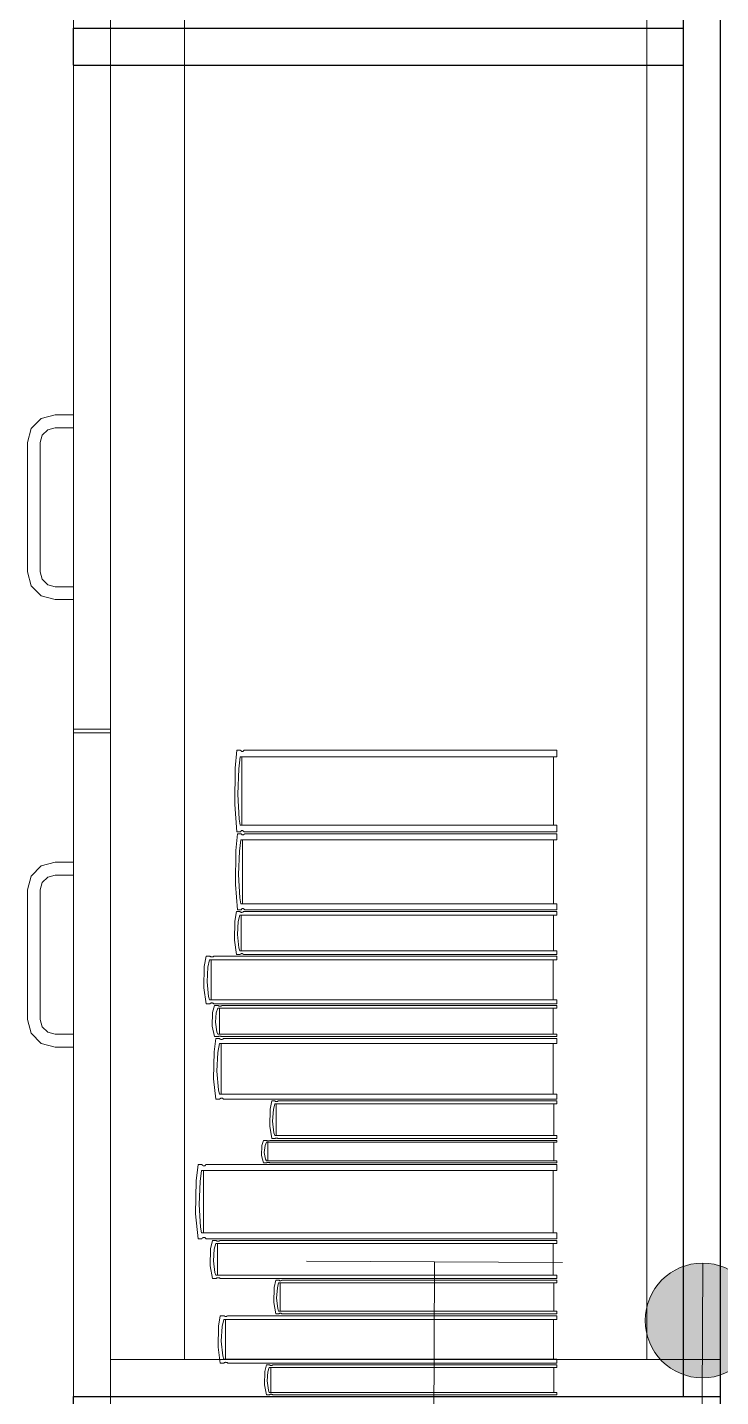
# Model space of a CAD drawing. Header units: inches. Extents: x -19 to 5698, y -728 to 92.
# Drawn here: x 104.835 to 105.21, y 20.981 to 21.721 of the extents above; entities that cross this region are included whole.
import ezdxf

# ---------------------------------------------------------------- set-up
doc = ezdxf.new("R2010")
doc.units = ezdxf.units.IN
doc.header["$MEASUREMENT"] = 0
doc.set_wipeout_variables(frame=1)
for name, pattern in [('HIDDEN', [0.375, 0.25, -0.125]), ('RAYITAS', [0.375, 0.25, -0.125]), ('Wipeout_Contour', [1, 0, -1])]:
    doc.linetypes.add(name, pattern=pattern)
for name, color, linetype, lineweight in [('00 conduct tomacorr', 120, 'HIDDEN', 30), ('T-TECHO-E', 150, 'Continuous', 20), ('TOMACORRIENTE', 22, 'RAYITAS', 9)]:
    doc.layers.add(name, color=color, linetype=linetype, lineweight=lineweight)
doc.layers.add('Interior - Mobiliario', color=7, linetype='Continuous')

# ---------------------------------------------------------------- blocks, each defined once
blk = doc.blocks.new('a')
at = {"layer": 'TOMACORRIENTE', "ltscale": 0.05}
h = blk.add_hatch(color=4, dxfattribs=at)
edge = h.paths.add_edge_path()
edge.add_arc((0, 0.0752), 0.02106, 0, 360)
at = {"layer": 'TOMACORRIENTE', "color": 4}
for p, q in [((-0.14553, 0.09625), (-0.0515, 0.09625)), ((-0.09851, 0.09625), (-0.09851, -0.09657)), ((0, 0.09625), (0, -0.09625)), ((0.06232, -0.09625), (0.06232, 0.09625))]:
    blk.add_line(p, q, dxfattribs=at)
blk.add_circle((0, 0.0752), 0.02106, dxfattribs=at)
blk = doc.blocks.new('CABLE 3FACE')
at = {"layer": 'T-TECHO-E', "rotation": 59.94170052614085}
blk.add_blockref('a', (0, 0), dxfattribs=at)

msp = doc.modelspace()

# ---------------------------------------------------------------- linework, layer by layer
at = {"layer": 'Interior - Mobiliario', "color": 175, "linetype": 'Continuous', "lineweight": 13}
for p, q in [((104.88026, 22.44074), (104.88026, 20.98074)), ((105.19026, 20.98074), (105.19026, 22.44074)), ((104.84276, 21.50973), (104.85026, 21.51174)), ((104.85026, 21.51174), (104.86026, 21.51174)), ((104.86026, 21.51174), (104.86026, 21.50474)), ((104.83526, 21.49674), (104.83727, 21.50424)), ((104.83727, 21.50424), (104.84276, 21.50973)), ((104.85026, 21.50474), (104.84626, 21.50366)), ((104.86026, 21.50474), (104.85026, 21.50474)), ((104.83526, 21.42674), (104.83526, 21.49674)), ((104.84333, 21.50074), (104.84226, 21.49674)), ((104.84226, 21.49674), (104.84226, 21.42674)), ((104.84626, 21.50366), (104.84333, 21.50074)), ((104.83727, 21.41924), (104.83526, 21.42674)), ((104.84226, 21.42674), (104.84333, 21.42274)), ((104.84333, 21.42274), (104.84626, 21.41981)), ((104.84276, 21.41375), (104.83727, 21.41924)), ((104.84626, 21.41981), (104.85026, 21.41874)), ((104.85026, 21.41874), (104.86026, 21.41874)), ((104.86026, 21.41874), (104.86026, 21.41174)), ((104.85026, 21.41174), (104.84276, 21.41375)), ((104.86026, 21.41174), (104.85026, 21.41174)), ((104.86026, 21.34174), (104.88026, 21.34174)), ((104.86026, 20.98074), (104.86026, 21.33974)), ((104.86026, 21.33974), (104.88026, 21.33974)), ((104.88026, 20.98074), (104.88026, 21.33974)), ((104.94864, 21.33036), (104.94769, 21.32067)), ((104.95052, 21.33036), (104.94864, 21.33036)), ((104.94957, 21.32021), (104.95037, 21.32682)), ((104.95037, 21.32682), (105.1216, 21.32682)), ((104.95061, 21.33019), (104.95052, 21.33036)), ((104.95083, 21.32992), (104.95061, 21.33019)), ((104.95107, 21.32973), (104.95083, 21.32992)), ((104.95132, 21.32963), (104.95107, 21.32973)), ((104.95123, 21.32682), (104.95123, 21.28971)), ((104.95158, 21.32962), (104.95132, 21.32963)), ((104.95183, 21.3297), (104.95158, 21.32962)), ((104.95207, 21.32987), (104.95183, 21.3297)), ((104.95229, 21.33012), (104.95207, 21.32987)), ((104.95243, 21.33036), (104.95229, 21.33012)), ((105.1216, 21.33036), (104.95243, 21.33036)), ((105.11987, 21.28971), (105.11987, 21.32682)), ((105.1216, 21.32682), (105.1216, 21.33036)), ((104.94769, 21.32067), (104.94748, 21.30091)), ((104.94913, 21.30661), (104.94957, 21.32021)), ((104.94985, 21.29306), (104.94913, 21.30661)), ((104.94748, 21.30091), (104.94864, 21.28618)), ((104.95037, 21.28971), (104.94985, 21.29306)), ((105.1216, 21.28971), (104.95037, 21.28971)), ((105.1216, 21.28618), (105.1216, 21.28971)), ((104.94898, 21.28518), (104.94804, 21.27615)), ((104.94864, 21.28618), (104.95052, 21.28618)), ((104.95086, 21.28518), (104.94898, 21.28518)), ((104.95052, 21.28618), (104.95066, 21.28641)), ((104.95066, 21.28641), (104.95088, 21.28666)), ((104.95096, 21.28502), (104.95086, 21.28518)), ((104.95088, 21.28666), (104.95113, 21.28683)), ((104.95118, 21.28477), (104.95096, 21.28502)), ((104.95113, 21.28683), (104.95138, 21.28691)), ((104.95141, 21.28459), (104.95118, 21.28477)), ((104.95138, 21.28691), (104.95163, 21.2869)), ((104.95166, 21.2845), (104.95141, 21.28459)), ((104.95163, 21.2869), (104.95188, 21.2868)), ((104.95192, 21.28449), (104.95166, 21.2845)), ((104.95188, 21.2868), (104.95212, 21.28662)), ((104.95217, 21.28456), (104.95192, 21.28449)), ((104.95212, 21.28662), (104.95234, 21.28635)), ((104.95241, 21.28472), (104.95217, 21.28456)), ((104.95234, 21.28635), (104.95243, 21.28618)), ((104.95263, 21.28495), (104.95241, 21.28472)), ((104.95243, 21.28618), (105.1216, 21.28618)), ((104.95277, 21.28518), (104.95263, 21.28495)), ((105.1216, 21.28518), (104.95277, 21.28518)), ((105.1216, 21.28188), (105.1216, 21.28518)), ((104.94804, 21.27615), (104.94783, 21.25774)), ((104.94948, 21.26305), (104.94992, 21.27572)), ((104.94992, 21.27572), (104.95071, 21.28188)), ((104.95071, 21.28188), (105.1216, 21.28188)), ((104.95157, 21.28188), (104.95157, 21.24731)), ((105.11988, 21.24731), (105.11988, 21.28188)), ((104.84276, 21.26773), (104.83727, 21.26224)), ((104.85026, 21.26974), (104.84276, 21.26773)), ((104.86026, 21.26974), (104.85026, 21.26974)), ((104.86026, 21.26274), (104.86026, 21.26974)), ((104.83727, 21.26224), (104.83526, 21.25474)), ((104.84333, 21.25874), (104.84626, 21.26166)), ((104.84626, 21.26166), (104.85026, 21.26274)), ((104.85026, 21.26274), (104.86026, 21.26274)), ((104.9502, 21.25043), (104.94948, 21.26305)), ((104.83526, 21.25474), (104.83526, 21.18474)), ((104.84226, 21.25474), (104.84333, 21.25874)), ((104.84226, 21.18474), (104.84226, 21.25474)), ((104.94783, 21.25774), (104.94898, 21.24402)), ((104.95071, 21.24731), (104.9502, 21.25043)), ((105.1216, 21.24731), (104.95071, 21.24731)), ((105.1216, 21.24402), (105.1216, 21.24731)), ((104.94745, 21.23795), (104.94723, 21.22763)), ((104.9484, 21.24302), (104.94745, 21.23795)), ((104.95028, 21.24302), (104.9484, 21.24302)), ((104.94889, 21.2306), (104.94933, 21.23771)), ((104.94898, 21.24402), (104.95086, 21.24402)), ((104.94933, 21.23771), (104.95013, 21.24117)), ((104.95013, 21.24117), (105.1216, 21.24117)), ((104.95038, 21.24293), (104.95028, 21.24302)), ((104.95059, 21.24279), (104.95038, 21.24293)), ((104.95083, 21.24269), (104.95059, 21.24279)), ((104.95108, 21.24264), (104.95083, 21.24269)), ((104.95086, 21.24402), (104.951, 21.24424)), ((104.95099, 21.24117), (104.95099, 21.22177)), ((104.951, 21.24424), (104.95123, 21.24447)), ((104.95134, 21.24263), (104.95108, 21.24264)), ((104.95123, 21.24447), (104.95147, 21.24463)), ((104.95159, 21.24267), (104.95134, 21.24263)), ((104.95147, 21.24463), (104.95172, 21.24471)), ((104.95183, 21.24276), (104.95159, 21.24267)), ((104.95172, 21.24471), (104.95197, 21.2447)), ((104.95206, 21.24289), (104.95183, 21.24276)), ((104.95197, 21.2447), (104.95222, 21.2446)), ((104.9522, 21.24302), (104.95206, 21.24289)), ((105.1216, 21.24302), (104.9522, 21.24302)), ((104.95222, 21.2446), (104.95246, 21.24443)), ((104.95246, 21.24443), (104.95268, 21.24418)), ((104.95268, 21.24418), (104.95277, 21.24402)), ((104.95277, 21.24402), (105.1216, 21.24402)), ((105.11987, 21.22177), (105.11987, 21.24117)), ((105.1216, 21.24117), (105.1216, 21.24302)), ((104.94962, 21.22352), (104.94889, 21.2306)), ((104.94723, 21.22763), (104.9484, 21.21992)), ((104.95013, 21.22177), (104.94962, 21.22352)), ((104.9319, 21.21892), (104.93087, 21.21328)), ((104.93397, 21.21892), (104.9319, 21.21892)), ((104.93293, 21.21301), (104.9338, 21.21687)), ((104.9338, 21.21687), (105.1216, 21.21687)), ((104.93407, 21.21882), (104.93397, 21.21892)), ((104.93431, 21.21867), (104.93407, 21.21882)), ((104.93457, 21.21856), (104.93431, 21.21867)), ((104.93485, 21.2185), (104.93457, 21.21856)), ((104.93475, 21.21687), (104.93475, 21.19524)), ((104.93513, 21.21849), (104.93485, 21.2185)), ((104.9354, 21.21854), (104.93513, 21.21849)), ((104.93567, 21.21864), (104.9354, 21.21854)), ((104.93591, 21.21879), (104.93567, 21.21864)), ((104.93607, 21.21892), (104.93591, 21.21879)), ((105.1216, 21.21892), (104.93607, 21.21892)), ((104.9484, 21.21992), (104.95028, 21.21992)), ((105.1216, 21.22177), (104.95013, 21.22177)), ((104.95028, 21.21992), (104.95042, 21.22005)), ((104.95042, 21.22005), (104.95065, 21.22018)), ((104.95065, 21.22018), (104.95089, 21.22027)), ((104.95089, 21.22027), (104.95114, 21.22031)), ((104.95114, 21.22031), (104.9514, 21.22031)), ((104.9514, 21.22031), (104.95165, 21.22025)), ((104.95165, 21.22025), (104.95188, 21.22015)), ((104.95188, 21.22015), (104.9521, 21.22001)), ((104.9521, 21.22001), (104.9522, 21.21992)), ((104.9522, 21.21992), (105.1216, 21.21992)), ((105.11971, 21.19524), (105.11971, 21.21687)), ((105.1216, 21.21992), (105.1216, 21.22177)), ((105.1216, 21.21687), (105.1216, 21.21892)), ((104.93087, 21.21328), (104.93063, 21.20177)), ((104.93245, 21.20509), (104.93293, 21.21301)), ((104.93063, 21.20177), (104.9319, 21.19318)), ((104.93324, 21.19719), (104.93245, 21.20509)), ((104.9319, 21.19318), (104.93397, 21.19318)), ((104.9338, 21.19524), (104.93324, 21.19719)), ((105.1216, 21.19524), (104.9338, 21.19524)), ((104.93397, 21.19318), (104.93412, 21.19332)), ((104.93412, 21.19332), (104.93437, 21.19347)), ((104.93437, 21.19347), (104.93463, 21.19357)), ((104.93463, 21.19357), (104.93491, 21.19361)), ((104.93491, 21.19361), (104.93519, 21.19361)), ((104.93519, 21.19361), (104.93546, 21.19355)), ((104.93546, 21.19355), (104.93572, 21.19344)), ((104.93572, 21.19344), (104.93596, 21.19328)), ((104.93596, 21.19328), (104.93607, 21.19318)), ((104.93607, 21.19318), (105.1216, 21.19318)), ((105.1216, 21.19318), (105.1216, 21.19524)), ((104.93543, 21.18851), (104.9352, 21.18101)), ((104.93645, 21.19218), (104.93543, 21.18851)), ((104.93846, 21.19218), (104.93645, 21.19218)), ((104.93698, 21.18317), (104.93745, 21.18833)), ((104.93745, 21.18833), (104.9383, 21.19084)), ((104.9383, 21.19084), (105.1216, 21.19084)), ((104.93856, 21.19212), (104.93846, 21.19218)), ((104.9388, 21.19202), (104.93856, 21.19212)), ((104.93905, 21.19194), (104.9388, 21.19202)), ((104.93932, 21.19191), (104.93905, 21.19194)), ((104.93922, 21.19084), (104.93922, 21.17676)), ((104.93959, 21.1919), (104.93932, 21.19191)), ((104.93986, 21.19193), (104.93959, 21.1919)), ((104.94012, 21.192), (104.93986, 21.19193)), ((104.94036, 21.19209), (104.94012, 21.192)), ((104.94051, 21.19218), (104.94036, 21.19209)), ((105.1216, 21.19218), (104.94051, 21.19218)), ((105.11975, 21.17676), (105.11975, 21.19084)), ((105.1216, 21.19084), (105.1216, 21.19218)), ((104.83526, 21.18474), (104.83727, 21.17724)), ((104.84333, 21.18074), (104.84226, 21.18474)), ((104.84626, 21.17781), (104.84333, 21.18074)), ((104.9352, 21.18101), (104.93645, 21.17542)), ((104.93775, 21.17803), (104.93698, 21.18317)), ((104.83727, 21.17724), (104.84276, 21.17175)), ((104.84276, 21.17175), (104.85026, 21.16974)), ((104.85026, 21.17674), (104.84626, 21.17781)), ((104.86026, 21.17674), (104.85026, 21.17674)), ((104.86026, 21.16974), (104.86026, 21.17674)), ((104.93726, 21.17442), (104.93625, 21.16722)), ((104.93645, 21.17542), (104.93846, 21.17542)), ((104.93927, 21.17442), (104.93726, 21.17442)), ((104.9383, 21.17676), (104.93775, 21.17803)), ((104.93826, 21.16688), (104.93911, 21.17179)), ((105.1216, 21.17676), (104.9383, 21.17676)), ((104.93846, 21.17542), (104.93861, 21.17551)), ((104.93861, 21.17551), (104.93885, 21.1756)), ((104.93885, 21.1756), (104.93911, 21.17567)), ((104.93911, 21.17567), (104.93938, 21.1757)), ((104.93911, 21.17179), (105.1216, 21.17179)), ((104.93937, 21.17429), (104.93927, 21.17442)), ((104.9396, 21.17409), (104.93937, 21.17429)), ((104.93938, 21.1757), (104.93965, 21.17569)), ((104.93985, 21.17395), (104.9396, 21.17409)), ((104.93965, 21.17569), (104.93992, 21.17566)), ((104.94012, 21.17388), (104.93985, 21.17395)), ((104.93992, 21.17566), (104.94017, 21.17558)), ((104.94003, 21.17179), (104.94003, 21.14424)), ((104.94039, 21.17387), (104.94012, 21.17388)), ((104.94017, 21.17558), (104.94041, 21.17548)), ((104.94066, 21.17393), (104.94039, 21.17387)), ((104.94041, 21.17548), (104.94051, 21.17542)), ((104.94051, 21.17542), (105.1216, 21.17542)), ((104.94092, 21.17405), (104.94066, 21.17393)), ((104.94116, 21.17424), (104.94092, 21.17405)), ((104.94131, 21.17442), (104.94116, 21.17424)), ((105.1216, 21.17442), (104.94131, 21.17442)), ((105.11976, 21.14424), (105.11976, 21.17179)), ((105.1216, 21.17542), (105.1216, 21.17676)), ((105.1216, 21.17179), (105.1216, 21.17442)), ((104.85026, 21.16974), (104.86026, 21.16974)), ((104.93625, 21.16722), (104.93602, 21.15256)), ((104.93779, 21.15679), (104.93826, 21.16688)), ((104.93856, 21.14673), (104.93779, 21.15679)), ((104.93602, 21.15256), (104.93726, 21.14162)), ((104.93726, 21.14162), (104.93927, 21.14162)), ((104.93911, 21.14424), (104.93856, 21.14673)), ((105.1216, 21.14424), (104.93911, 21.14424)), ((104.93927, 21.14162), (104.93942, 21.14179)), ((104.93942, 21.14179), (104.93966, 21.14198)), ((104.93966, 21.14198), (104.93991, 21.14211)), ((104.93991, 21.14211), (104.94018, 21.14217)), ((104.94018, 21.14217), (104.94045, 21.14216)), ((104.94045, 21.14216), (104.94072, 21.14208)), ((104.94072, 21.14208), (104.94097, 21.14195)), ((104.94097, 21.14195), (104.94121, 21.14175)), ((104.94121, 21.14175), (104.94131, 21.14162)), ((104.94131, 21.14162), (105.1216, 21.14162)), ((105.1216, 21.14162), (105.1216, 21.14424)), ((104.96665, 21.13615), (104.96645, 21.12704)), ((104.96749, 21.14062), (104.96665, 21.13615)), ((104.96916, 21.14062), (104.96749, 21.14062)), ((104.96793, 21.12966), (104.96832, 21.13594)), ((104.96832, 21.13594), (104.96903, 21.13899)), ((104.96903, 21.13899), (105.1216, 21.13899)), ((104.96925, 21.14054), (104.96916, 21.14062)), ((104.96944, 21.14042), (104.96925, 21.14054)), ((104.96966, 21.14033), (104.96944, 21.14042)), ((104.96988, 21.14028), (104.96966, 21.14033)), ((104.9698, 21.13899), (104.9698, 21.12187)), ((104.97011, 21.14028), (104.96988, 21.14028)), ((104.97033, 21.14032), (104.97011, 21.14028)), ((104.97055, 21.14039), (104.97033, 21.14032)), ((104.97074, 21.14051), (104.97055, 21.14039)), ((104.97087, 21.14062), (104.97074, 21.14051)), ((105.1216, 21.14062), (104.97087, 21.14062)), ((105.12006, 21.12187), (105.12006, 21.13899)), ((105.1216, 21.13899), (105.1216, 21.14062)), ((104.96645, 21.12704), (104.96749, 21.12024)), ((104.96857, 21.12342), (104.96793, 21.12966)), ((104.96298, 21.11924), (104.96211, 21.1166)), ((104.9647, 21.11924), (104.96298, 21.11924)), ((104.96479, 21.11919), (104.9647, 21.11924)), ((104.96499, 21.11912), (104.96479, 21.11919)), ((104.96521, 21.11907), (104.96499, 21.11912)), ((104.96544, 21.11904), (104.96521, 21.11907)), ((104.9659, 21.11906), (104.96567, 21.11904)), ((104.96612, 21.11911), (104.9659, 21.11906)), ((104.96633, 21.11918), (104.96612, 21.11911)), ((104.96646, 21.11924), (104.96633, 21.11918)), ((105.1216, 21.11924), (104.96646, 21.11924)), ((104.96749, 21.12024), (104.96916, 21.12024)), ((104.96903, 21.12187), (104.96857, 21.12342)), ((105.1216, 21.12187), (104.96903, 21.12187)), ((104.96916, 21.12024), (104.96929, 21.12035)), ((104.96929, 21.12035), (104.96949, 21.12047)), ((104.96949, 21.12047), (104.96971, 21.12054)), ((104.96971, 21.12054), (104.96993, 21.12058)), ((104.96993, 21.12058), (104.97016, 21.12058)), ((104.97016, 21.12058), (104.97038, 21.12053)), ((104.97038, 21.12053), (104.97059, 21.12044)), ((104.97059, 21.12044), (104.97079, 21.12032)), ((104.97079, 21.12032), (104.97087, 21.12024)), ((104.97087, 21.12024), (105.1216, 21.12024)), ((105.1216, 21.12024), (105.1216, 21.12187)), ((105.1216, 21.11828), (105.1216, 21.11924)), ((104.96211, 21.1166), (104.96191, 21.11122)), ((104.96343, 21.11277), (104.96383, 21.11647)), ((104.96409, 21.10908), (104.96343, 21.11277)), ((104.96383, 21.11647), (104.96456, 21.11828)), ((104.96456, 21.11828), (105.1216, 21.11828)), ((104.96536, 21.11828), (104.96536, 21.10816)), ((104.96567, 21.11904), (104.96544, 21.11904)), ((105.12002, 21.10816), (105.12002, 21.11828)), ((104.92759, 21.1062), (104.92653, 21.09742)), ((104.9297, 21.1062), (104.92759, 21.1062)), ((104.92981, 21.10605), (104.9297, 21.1062)), ((104.93006, 21.1058), (104.92981, 21.10605)), ((104.93032, 21.10563), (104.93006, 21.1058)), ((104.9306, 21.10554), (104.93032, 21.10563)), ((104.93089, 21.10553), (104.9306, 21.10554)), ((104.93117, 21.10561), (104.93089, 21.10553)), ((104.93144, 21.10576), (104.93117, 21.10561)), ((104.93169, 21.10599), (104.93144, 21.10576)), ((104.93185, 21.1062), (104.93169, 21.10599)), ((105.1216, 21.1062), (104.93185, 21.1062)), ((104.96191, 21.11122), (104.96298, 21.1072)), ((104.96298, 21.1072), (104.9647, 21.1072)), ((104.96456, 21.10816), (104.96409, 21.10908)), ((105.1216, 21.10816), (104.96456, 21.10816)), ((104.9647, 21.1072), (104.96483, 21.10727)), ((104.96483, 21.10727), (104.96504, 21.10734)), ((104.96504, 21.10734), (104.96526, 21.10738)), ((104.96526, 21.10738), (104.96549, 21.1074)), ((104.96549, 21.1074), (104.96572, 21.1074)), ((104.96572, 21.1074), (104.96595, 21.10737)), ((104.96595, 21.10737), (104.96617, 21.10732)), ((104.96617, 21.10732), (104.96637, 21.10725)), ((104.96637, 21.10725), (104.96646, 21.1072)), ((104.96646, 21.1072), (105.1216, 21.1072)), ((105.1216, 21.1072), (105.1216, 21.10816)), ((105.1216, 21.103), (105.1216, 21.1062)), ((104.92653, 21.09742), (104.92629, 21.07951)), ((104.92815, 21.08467), (104.92864, 21.097)), ((104.92864, 21.097), (104.92953, 21.103)), ((104.92953, 21.103), (105.1216, 21.103)), ((104.9305, 21.103), (104.9305, 21.06935)), ((105.11966, 21.06935), (105.11966, 21.103)), ((104.92896, 21.07239), (104.92815, 21.08467)), ((104.92629, 21.07951), (104.92759, 21.06615)), ((104.92953, 21.06935), (104.92896, 21.07239)), ((105.1216, 21.06935), (104.92953, 21.06935)), ((105.1216, 21.06615), (105.1216, 21.06935)), ((104.92759, 21.06615), (104.9297, 21.06615)), ((104.9297, 21.06615), (104.92986, 21.06636)), ((104.92986, 21.06636), (104.93011, 21.06659)), ((104.93011, 21.06659), (104.93038, 21.06674)), ((104.93038, 21.06674), (104.93067, 21.06682)), ((104.93067, 21.06682), (104.93095, 21.06681)), ((104.93095, 21.06681), (104.93123, 21.06672)), ((104.93123, 21.06672), (104.9315, 21.06655)), ((104.9315, 21.06655), (104.93174, 21.0663)), ((104.93174, 21.0663), (104.93185, 21.06615)), ((104.93185, 21.06615), (105.1216, 21.06615)), ((104.93434, 21.06066), (104.93411, 21.05152)), ((104.93536, 21.06515), (104.93434, 21.06066)), ((104.93739, 21.06515), (104.93536, 21.06515)), ((104.9359, 21.05416), (104.93637, 21.06045)), ((104.93637, 21.06045), (104.93723, 21.06351)), ((104.93723, 21.06351), (105.1216, 21.06351)), ((104.93749, 21.06507), (104.93739, 21.06515)), ((104.93773, 21.06494), (104.93749, 21.06507)), ((104.93798, 21.06486), (104.93773, 21.06494)), ((104.93825, 21.06481), (104.93798, 21.06486)), ((104.93816, 21.06351), (104.93816, 21.04633)), ((104.93853, 21.06481), (104.93825, 21.06481)), ((104.9388, 21.06484), (104.93853, 21.06481)), ((104.93906, 21.06492), (104.9388, 21.06484)), ((104.9393, 21.06504), (104.93906, 21.06492)), ((104.93945, 21.06515), (104.9393, 21.06504)), ((105.1216, 21.06515), (104.93945, 21.06515)), ((105.11974, 21.04633), (105.11974, 21.06351)), ((105.1216, 21.06351), (105.1216, 21.06515)), ((104.93667, 21.04789), (104.9359, 21.05416)), ((104.93411, 21.05152), (104.93536, 21.0447)), ((104.93723, 21.04633), (104.93667, 21.04789)), ((105.1216, 21.04633), (104.93723, 21.04633)), ((104.93804, 21.045), (104.93831, 21.04504)), ((104.93831, 21.04504), (104.93859, 21.04504)), ((104.93859, 21.04504), (104.93886, 21.04499)), ((105.1216, 21.0447), (105.1216, 21.04633)), ((104.93536, 21.0447), (104.93739, 21.0447)), ((104.93739, 21.0447), (104.93754, 21.04481)), ((104.93754, 21.04481), (104.93778, 21.04493)), ((104.93778, 21.04493), (104.93804, 21.045)), ((104.93886, 21.04499), (104.93911, 21.0449)), ((104.93911, 21.0449), (104.93935, 21.04478)), ((104.93935, 21.04478), (104.93945, 21.0447)), ((104.93945, 21.0447), (105.1216, 21.0447)), ((104.96882, 21.03971), (104.96863, 21.03157)), ((104.96965, 21.0437), (104.96882, 21.03971)), ((104.9713, 21.0437), (104.96965, 21.0437)), ((104.97009, 21.03392), (104.97047, 21.03952)), ((104.97047, 21.03952), (104.97117, 21.04224)), ((104.97117, 21.04224), (105.1216, 21.04224)), ((104.97139, 21.04363), (104.9713, 21.0437)), ((104.97158, 21.04352), (104.97139, 21.04363)), ((104.97179, 21.04344), (104.97158, 21.04352)), ((104.97201, 21.0434), (104.97179, 21.04344)), ((104.97193, 21.04224), (104.97193, 21.02696)), ((104.97223, 21.04339), (104.97201, 21.0434)), ((104.97245, 21.04343), (104.97223, 21.04339)), ((104.97266, 21.0435), (104.97245, 21.04343)), ((104.97286, 21.0436), (104.97266, 21.0435)), ((104.97299, 21.0437), (104.97286, 21.0436)), ((105.1216, 21.0437), (104.97299, 21.0437)), ((105.12008, 21.02696), (105.12008, 21.04224)), ((105.1216, 21.04224), (105.1216, 21.0437)), ((104.96863, 21.03157), (104.96965, 21.02551)), ((104.97072, 21.02834), (104.97009, 21.03392)), ((104.93962, 21.02451), (104.93862, 21.01888)), ((104.94159, 21.02451), (104.93962, 21.02451)), ((104.9417, 21.02441), (104.94159, 21.02451)), ((104.94193, 21.02425), (104.9417, 21.02441)), ((104.94218, 21.02414), (104.94193, 21.02425)), ((104.94244, 21.02408), (104.94218, 21.02414)), ((104.94271, 21.02408), (104.94244, 21.02408)), ((104.94297, 21.02412), (104.94271, 21.02408)), ((104.94323, 21.02422), (104.94297, 21.02412)), ((104.94346, 21.02437), (104.94323, 21.02422)), ((104.94361, 21.02451), (104.94346, 21.02437)), ((105.1216, 21.02451), (104.94361, 21.02451)), ((104.96965, 21.02551), (104.9713, 21.02551)), ((104.97117, 21.02696), (104.97072, 21.02834)), ((105.1216, 21.02696), (104.97117, 21.02696)), ((104.9713, 21.02551), (104.97143, 21.0256)), ((104.97143, 21.0256), (104.97162, 21.02571)), ((104.97162, 21.02571), (104.97184, 21.02578)), ((104.97184, 21.02578), (104.97206, 21.02581)), ((104.97206, 21.02581), (104.97228, 21.02581)), ((104.97228, 21.02581), (104.9725, 21.02576)), ((104.9725, 21.02576), (104.97271, 21.02569)), ((104.97271, 21.02569), (104.9729, 21.02558)), ((104.9729, 21.02558), (104.97299, 21.02551)), ((104.97299, 21.02551), (105.1216, 21.02551)), ((105.1216, 21.02551), (105.1216, 21.02696)), ((105.1216, 21.02245), (105.1216, 21.02451)), ((104.93862, 21.01888), (104.93839, 21.00741)), ((104.94014, 21.01071), (104.9406, 21.01861)), ((104.9406, 21.01861), (104.94144, 21.02245)), ((104.94144, 21.02245), (105.1216, 21.02245)), ((104.94235, 21.02245), (104.94235, 21.0009)), ((105.11978, 21.0009), (105.11978, 21.02245)), ((104.9409, 21.00285), (104.94014, 21.01071)), ((104.88026, 21.00074), (104.88026, 20.96074)), ((104.88026, 21.00074), (104.92026, 21.00074)), ((104.92026, 21.00074), (105.17026, 21.00074)), ((104.93839, 21.00741), (104.93962, 20.99885)), ((104.94144, 21.0009), (104.9409, 21.00285)), ((105.1216, 21.0009), (104.94144, 21.0009)), ((105.1216, 20.99885), (105.1216, 21.0009)), ((104.93962, 20.99885), (104.94159, 20.99885)), ((104.94159, 20.99885), (104.94174, 20.99899)), ((104.94174, 20.99899), (104.94198, 20.99914)), ((104.94198, 20.99914), (104.94223, 20.99923)), ((104.94223, 20.99923), (104.9425, 20.99928)), ((104.9425, 20.99928), (104.94277, 20.99927)), ((104.94277, 20.99927), (104.94303, 20.99922)), ((104.94303, 20.99922), (104.94328, 20.99911)), ((104.94328, 20.99911), (104.94351, 20.99895)), ((104.94351, 20.99895), (104.94361, 20.99885)), ((104.94361, 20.99885), (105.1216, 20.99885)), ((104.96369, 20.99432), (104.9635, 20.98711)), ((104.96455, 20.99785), (104.96369, 20.99432)), ((104.96626, 20.99785), (104.96455, 20.99785)), ((104.965, 20.98919), (104.9654, 20.99415)), ((104.9654, 20.99415), (104.96612, 20.99656)), ((104.96612, 20.99656), (105.1216, 20.99656)), ((104.96634, 20.99779), (104.96626, 20.99785)), ((104.96654, 20.99769), (104.96634, 20.99779)), ((104.96676, 20.99762), (104.96654, 20.99769)), ((104.96699, 20.99759), (104.96676, 20.99762)), ((104.96691, 20.99656), (104.96691, 20.98302)), ((104.96722, 20.99758), (104.96699, 20.99759)), ((104.96745, 20.99761), (104.96722, 20.99758)), ((104.96767, 20.99767), (104.96745, 20.99761)), ((104.96787, 20.99777), (104.96767, 20.99767)), ((104.968, 20.99785), (104.96787, 20.99777)), ((105.1216, 20.99785), (104.968, 20.99785)), ((105.12003, 20.98302), (105.12003, 20.99656)), ((105.1216, 20.99656), (105.1216, 20.99785)), ((104.9635, 20.98711), (104.96455, 20.98174)), ((104.96566, 20.98425), (104.965, 20.98919)), ((104.86026, 20.98074), (104.86026, 20.96074)), ((104.86026, 20.98074), (104.88026, 20.98074)), ((104.88026, 20.98074), (105.19026, 20.98074)), ((104.96455, 20.98174), (104.96626, 20.98174)), ((104.96612, 20.98302), (104.96566, 20.98425)), ((105.1216, 20.98302), (104.96612, 20.98302)), ((104.96626, 20.98174), (104.96639, 20.98182)), ((104.96639, 20.98182), (104.96659, 20.98191)), ((104.96659, 20.98191), (104.96681, 20.98198)), ((104.96681, 20.98198), (104.96704, 20.982)), ((104.96704, 20.982), (104.96727, 20.982)), ((104.96727, 20.982), (104.9675, 20.98196)), ((104.9675, 20.98196), (104.96771, 20.9819)), ((104.96771, 20.9819), (104.96791, 20.9818)), ((104.96791, 20.9818), (104.968, 20.98174)), ((104.968, 20.98174), (105.1216, 20.98174)), ((105.1216, 20.98174), (105.1216, 20.98302))]:
    msp.add_line(p, q, dxfattribs=at)
at = {"layer": 'Interior - Mobiliario', "color": 175, "linetype": 'Continuous', "lineweight": 30}
msp.add_line((104.86026, 20.96074), (104.86026, 20.98074), dxfattribs=at)

# ---------------------------------------------------------------- next in the draw order: wipeouts: each hides what was drawn before it
at = {"color": 254, "linetype": 'Wipeout_Contour', "lineweight": 0, "ltscale": 3267.49193}
msp.add_wipeout([(104.86026, 21.72074), (104.86026, 21.70074), (105.19026, 21.70074), (105.19026, 21.72074)], dxfattribs=at).dxf.layer = 'Interior - Mobiliario'

# ---------------------------------------------------------------- next in the draw order: linework, layer by layer
at = {"layer": 'Interior - Mobiliario', "color": 175, "linetype": 'Continuous', "lineweight": 13}
for p, q in [((104.86026, 20.96074), (104.86026, 22.46074)), ((104.86026, 22.44074), (104.86026, 20.98074)), ((104.86026, 22.44074), (104.86026, 20.98074)), ((104.88026, 22.44074), (104.88026, 20.98074)), ((104.88026, 22.44074), (104.88026, 20.98074)), ((104.88026, 22.42074), (104.88026, 21.00074)), ((104.92026, 21.00074), (104.92026, 22.42074)), ((105.17026, 22.42074), (105.17026, 21.00074)), ((104.86026, 21.72074), (104.86026, 22.07974)), ((104.88026, 21.72074), (104.88026, 22.07974)), ((105.19026, 21.72074), (104.86026, 21.72074)), ((104.86026, 21.72074), (104.86026, 21.70074)), ((104.86026, 21.72074), (104.86026, 21.70074)), ((104.86026, 21.72074), (104.88026, 21.72074)), ((105.19026, 21.70074), (105.19026, 21.72074)), ((104.86026, 21.70074), (105.19026, 21.70074)), ((104.86026, 21.70074), (104.86026, 21.34174)), ((104.86026, 21.70074), (104.88026, 21.70074)), ((104.88026, 21.70074), (104.88026, 21.34174))]:
    msp.add_line(p, q, dxfattribs=at)
at = {"layer": 'Interior - Mobiliario', "color": 175, "linetype": 'Continuous', "lineweight": 30}
for p, q in [((104.86026, 21.72074), (105.19026, 21.72074)), ((104.86026, 21.70074), (104.86026, 21.72074)), ((105.19026, 21.70074), (105.19026, 21.72074)), ((104.86026, 21.70074), (105.19026, 21.70074))]:
    msp.add_line(p, q, dxfattribs=at)

# ---------------------------------------------------------------- next in the draw order: wipeouts: each hides what was drawn before it
at = {"color": 254, "linetype": 'Wipeout_Contour', "lineweight": 0, "ltscale": 3268.192949}
msp.add_wipeout([(105.19026, 22.44074), (105.19026, 20.98074), (105.21026, 20.98074), (105.21026, 22.44074)], dxfattribs=at).dxf.layer = 'Interior - Mobiliario'

# ---------------------------------------------------------------- next in the draw order: linework, layer by layer
at = {"layer": 'Interior - Mobiliario', "color": 175, "linetype": 'Continuous', "lineweight": 13}
for p, q in [((105.21026, 22.46074), (105.21026, 20.96074)), ((105.19026, 22.44074), (105.19026, 20.98074)), ((105.19026, 20.98074), (105.19026, 22.44074)), ((105.19026, 20.98074), (105.19026, 22.44074)), ((105.19026, 20.98074), (105.19026, 22.44074)), ((105.21026, 20.98074), (105.21026, 22.44074)), ((105.21026, 20.98074), (105.21026, 22.44074)), ((105.21026, 21.00074), (105.21026, 22.42074)), ((105.19026, 21.72074), (104.86026, 21.72074)), ((105.19026, 21.70074), (105.19026, 21.72074)), ((104.86026, 21.70074), (105.19026, 21.70074)), ((105.17026, 21.00074), (105.21026, 21.00074)), ((105.21026, 20.96074), (105.21026, 21.00074)), ((105.21026, 20.98074), (104.86026, 20.98074)), ((104.86026, 20.98074), (105.21026, 20.98074)), ((104.86026, 20.98074), (105.19026, 20.98074)), ((104.88026, 20.98074), (105.19026, 20.98074)), ((104.88026, 20.98074), (105.19026, 20.98074)), ((105.19026, 20.98074), (105.21026, 20.98074)), ((105.21026, 20.96074), (105.21026, 20.98074))]:
    msp.add_line(p, q, dxfattribs=at)
at = {"layer": 'Interior - Mobiliario', "color": 175, "linetype": 'Continuous', "lineweight": 30}
for p, q in [((105.19026, 20.98074), (105.19026, 22.44074)), ((105.21026, 20.98074), (105.21026, 22.44074)), ((104.86026, 20.98074), (105.21026, 20.98074)), ((105.19026, 20.98074), (105.21026, 20.98074)), ((105.21026, 20.96074), (105.21026, 20.98074))]:
    msp.add_line(p, q, dxfattribs=at)

# ---------------------------------------------------------------- next in the draw order: block references
at = {"layer": '00 conduct tomacorr', "xscale": 1.47256122672843, "yscale": 1.47256122672843, "zscale": 1.47256122672843, "rotation": 299.7894777823319}
msp.add_blockref('CABLE 3FACE', (105.19994, 20.91117), dxfattribs=at)

doc.saveas('drawing.dxf')
